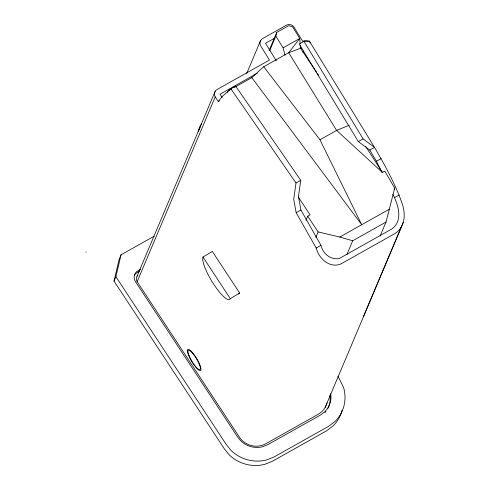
<?xml version="1.0" encoding="UTF-8"?>
<svg xmlns="http://www.w3.org/2000/svg" width="490" height="490" viewBox="0 0 490 490"><rect width="100%" height="100%" fill="white"/><g stroke="black" fill="none" stroke-linecap="round" stroke-linejoin="round"><path stroke-width="0.73" d="M392.821 194.297C398.327 204.612 403.497 221.223 391.504 229.161L339.16 258.585C330.407 259.933 322.928 253.765 320.981 245.343L300.927 210.039L298.465 196.521L300.762 180.326L235.659 86.148L230.9 88.825L296.003 183.003L293.706 199.197L296.168 212.715L316.221 248.02C318.776 258.977 330.854 269.494 342.063 263.295L394.401 233.865C400.685 230.355 403.876 223.409 404.213 216.439C404.336 212.317 403.711 208.305 402.455 204.379C395.522 184.411 385.14 165.663 374.538 147.41L309.312 40.995L304.002 41.43L299.176 44.026L358.368 141.598L369.803 150.075L376.436 161.253L381.784 172.045M342.136 410.124A36.591 35.084 22.9 0 1 333.114 425.896L326.585 430.814L272.367 461.286L264.692 464.355A36.591 35.084 22.9 0 1 229.357 454.996L224.249 448.693L114.029 281.101L119.186 259.204L121.042 254.806L154.087 236.235M114.029 281.101L115.885 276.697L121.042 254.806M269.696 50.617L275.839 36.07L276.77 32.383L288.665 25.694L292.493 26.711L299.745 38.471L300.186 43.977M380.13 236.021L386.034 222.043L394.701 188.123L384.791 171.102L382.408 172.443L336.624 130.401L288.69 52.718L299.745 38.471L283.085 47.83L284.966 55.088M137.029 276.293L215.098 91.465M326.995 402.854A19.625 18.816 22.9 0 1 318.188 414.295L265.843 443.72A19.625 18.816 22.9 0 1 239.04 436.615L137.157 281.701L215.232 96.873A5.604 5.378 22.9 0 1 217.088 89.499L269.439 60.074L260.741 45.962A5.604 5.378 22.9 0 1 262.597 38.581L286.393 25.204A5.604 5.378 22.9 0 1 294.049 27.238L302.747 41.35A5.604 5.378 22.9 0 1 308.32 41.387M227.427 92.377L228.009 90.999L231.311 89.143M246.654 73.58L260.607 40.548M269.163 50.39L276.77 32.383M302.979 52.43L303.573 51.021M305.944 220.304L307.696 216.17L310.072 214.828L298.288 197.047M315.805 237.448L318.139 231.929L307.696 216.17M346.816 254.745L352.72 240.768L386.034 222.043M394.113 189.52L394.701 188.123M325.158 407.404L401.371 226.98M363.549 316.307L403.246 222.485M201.592 123.762L200.165 126.138L199.467 129.917M215.232 96.873L218.283 101.51L222.209 96.506L230.9 88.825M235.28 86.914L251.799 77.622L263.706 66.763L288.69 52.718L300.535 48.296L300.303 45.417M234.03 87.588L235.659 86.148M86.044 251.915L85.891 252.326M239.665 293.026L230.325 298.655A25.217 5.874 58.9 0 1 213.867 284.463A25.217 5.874 58.9 0 1 202.982 257.072L212.317 251.444L239.665 293.026A25.217 5.874 58.9 0 1 238.477 294.025M274.418 38.275L265.549 43.285L276.311 60.827M257.287 73.237L220.041 94.203L222.215 97.577M218.283 101.51L219.471 100.842M263.706 66.763L319.97 139.766L336.624 130.401L349.321 125.183M358.368 141.598L363.127 138.921L374.538 147.41L369.803 150.075M140.667 269.108L136.471 271.766A8.434 8.085 22.9 0 0 134.493 279.618L135.32 281.456L237.399 436.67L240.915 441.006A22.448 21.529 22.9 0 0 262.597 446.751L267.754 444.687L320.411 415.091L324.809 411.784A22.448 21.529 22.9 0 0 330.707 393.672M296.003 183.003L300.762 180.326M139.233 271.313L135.693 273.604A8.434 8.085 22.9 0 0 134.407 275.276M376.436 161.253L381.196 158.576M296.168 212.715L300.927 210.039M394.499 197.672L399.252 194.996M316.221 248.02L320.981 245.343M318.139 231.929L339.809 237.044L389.311 209.218M302.079 48.069L300.891 48.731L300.101 47.45M339.809 237.044L352.72 240.768M251.799 77.622L361.724 224.726L319.97 139.766M300.535 48.296L316.656 72.367M317.502 73.635L318.776 75.54M202.982 257.072L230.325 298.655M115.885 276.697L226.111 444.289L231.213 450.592A36.591 35.084 22.9 0 0 266.554 459.957L274.222 456.888L328.441 426.41L334.976 421.498A36.591 35.084 22.9 0 0 343.557 387.449L337.978 376.155M365.699 146.479L382.408 172.443M275.839 36.07L283.085 47.83M304.002 41.43L363.127 138.921M309.312 40.995L310.133 42.783M325.905 411.502A22.448 21.529 22.9 0 1 324.999 412.592M329.935 395.51A22.448 21.529 22.9 0 1 327.804 408.544M137.157 281.701A5.604 5.378 22.9 0 1 137.886 275.178M198.242 131.522A16.207 15.539 22.9 0 1 200.098 126.677M189.005 355.513A11.215 2.609 58.9 0 0 199.73 369.668A11.215 2.609 58.9 0 0 193.807 354.754A11.215 2.609 58.9 0 0 189.005 355.513M188.491 355.072A12.33 2.873 58.9 0 0 200.288 370.63A12.33 2.873 58.9 0 0 193.771 354.233A12.33 2.873 58.9 0 0 188.491 355.072"/></g></svg>
